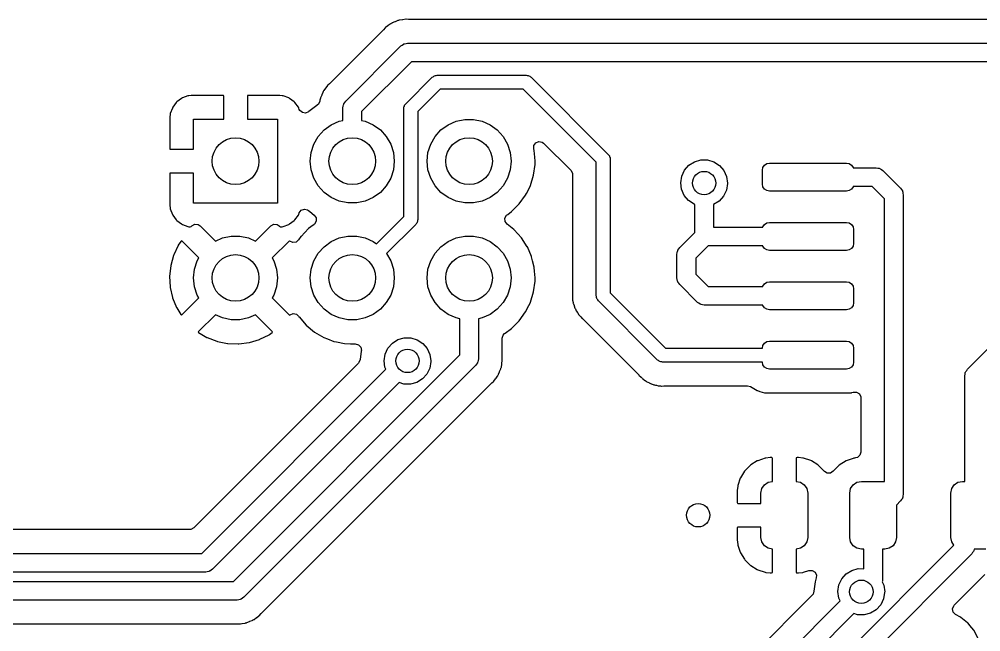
# Model space of a CAD drawing. Extents: x 83 to 135, y -230 to -45.
# Drawn here: x 102.05 to 122.64, y -68.53 to -55.42 of the extents above; entities that cross this region are included whole.
import ezdxf

# ---------------------------------------------------------------- set-up
doc = ezdxf.new("R2010")
doc.units = 0
doc.layers.add('BLACK', color=7, linetype='CONTINUOUS')

msp = doc.modelspace()

# ---------------------------------------------------------------- linework, layer by layer
at = {"layer": 'BLACK', "linetype": 'CONTINUOUS'}
for p, q in [((109.944, -55.5625), (109.891, -55.5986)), ((109.949, -55.5586), (109.944, -55.5625)), ((109.994, -55.5243), (109.949, -55.5586)), ((110, -55.5197), (109.994, -55.5243)), ((109.994, -55.5243), (109.994, -55.5243)), ((110.007, -55.5166), (110, -55.5197)), ((110.009, -55.5153), (110.007, -55.5166)), ((110.024, -55.5071), (110.009, -55.5153)), ((110.026, -55.5058), (110.024, -55.5071)), ((110.032, -55.5015), (110.026, -55.5058)), ((110.039, -55.4988), (110.032, -55.5015)), ((110.072, -55.4866), (110.039, -55.4988)), ((110.039, -55.4988), (110.039, -55.4988)), ((110.092, -55.4789), (110.072, -55.4866)), ((110.098, -55.4764), (110.092, -55.4789)), ((110.157, -55.4508), (110.098, -55.4764)), ((110.164, -55.4495), (110.157, -55.4508)), ((110.167, -55.4487), (110.164, -55.4495)), ((110.183, -55.4442), (110.167, -55.4487)), ((110.186, -55.4436), (110.183, -55.4442)), ((110.193, -55.4409), (110.186, -55.4436)), ((110.256, -55.4332), (110.193, -55.4409)), ((110.263, -55.4323), (110.256, -55.4332)), ((110.326, -55.4213), (110.263, -55.4323)), ((110.333, -55.4218), (110.326, -55.4213)), ((110.383, -55.4252), (110.333, -55.4218)), ((110.333, -55.4218), (110.333, -55.4218)), ((110.392, -55.4255), (110.383, -55.4252)), ((126.213, -55.4255), (110.392, -55.4255)), ((109.845, -55.6504), (108.699, -56.7956)), ((109.85, -55.6452), (109.845, -55.6504)), ((109.886, -55.6043), (109.85, -55.6452)), ((109.891, -55.5986), (109.886, -55.6043)), ((109.886, -55.6043), (109.886, -55.6043)), ((109.039, -57.1756), (110.222, -55.9923)), ((110.222, -55.9923), (110.25, -55.9746)), ((110.25, -55.9746), (110.276, -55.9538)), ((110.276, -55.9538), (110.287, -55.9512)), ((110.287, -55.9512), (110.297, -55.9451)), ((110.297, -55.9451), (110.33, -55.9414)), ((110.33, -55.9414), (110.363, -55.934)), ((110.363, -55.934), (126.238, -55.934)), ((110.446, -56.334), (109.38, -57.3998)), ((126.155, -56.334), (110.446, -56.334)), ((108.693, -56.8014), (108.655, -56.8344)), ((108.699, -56.7956), (108.693, -56.8014)), ((110.324, -57.2304), (110.892, -56.6629)), ((110.892, -56.6629), (110.909, -56.6531)), ((110.909, -56.6531), (110.923, -56.6391)), ((110.923, -56.6391), (110.942, -56.634)), ((110.942, -56.634), (110.959, -56.6241)), ((110.959, -56.6241), (110.979, -56.6241)), ((110.979, -56.6241), (110.998, -56.619)), ((110.998, -56.619), (112.903, -56.619)), ((112.903, -56.619), (112.922, -56.6241)), ((112.922, -56.6241), (112.942, -56.6241)), ((112.942, -56.6241), (112.959, -56.634)), ((112.959, -56.634), (112.978, -56.6391)), ((112.978, -56.6391), (112.992, -56.6531)), ((112.992, -56.6531), (113.009, -56.6629)), ((113.009, -56.6629), (114.66, -58.3139)), ((108.548, -56.9868), (108.528, -57.0393)), ((108.551, -56.9797), (108.548, -56.9868)), ((108.548, -56.9868), (108.548, -56.9868)), ((108.555, -56.9735), (108.551, -56.9797)), ((108.557, -56.9712), (108.555, -56.9735)), ((108.565, -56.9565), (108.557, -56.9712)), ((108.566, -56.9542), (108.565, -56.9565)), ((108.57, -56.9473), (108.566, -56.9542)), ((108.609, -56.897), (108.57, -56.9473)), ((108.613, -56.8917), (108.609, -56.897)), ((108.614, -56.8906), (108.613, -56.8917)), ((108.65, -56.8394), (108.614, -56.8906)), ((108.655, -56.8344), (108.65, -56.8394)), ((108.655, -56.8344), (108.655, -56.8344)), ((111.06, -56.919), (110.58, -57.3986)), ((112.841, -56.919), (111.06, -56.919)), ((114.404, -58.4821), (112.841, -56.919)), ((105.412, -57.2043), (105.335, -57.3064)), ((105.424, -57.1917), (105.412, -57.2043)), ((105.526, -57.1152), (105.424, -57.1917)), ((105.542, -57.1067), (105.526, -57.1152)), ((105.662, -57.0615), (105.542, -57.1067)), ((105.678, -57.0579), (105.662, -57.0615)), ((105.729, -57.0524), (105.678, -57.0579)), ((105.735, -57.052), (105.729, -57.0524)), ((106.412, -57.052), (105.735, -57.052)), ((106.42, -57.0537), (106.412, -57.052)), ((106.422, -57.0549), (106.42, -57.0537)), ((106.426, -57.0701), (106.422, -57.0549)), ((106.426, -57.56), (106.426, -57.0701)), ((106.936, -57.0579), (106.934, -57.0655)), ((106.934, -57.0655), (106.934, -57.56)), ((106.937, -57.0565), (106.936, -57.0579)), ((106.952, -57.052), (106.937, -57.0565)), ((107.625, -57.052), (106.952, -57.052)), ((107.631, -57.0524), (107.625, -57.052)), ((107.682, -57.0579), (107.631, -57.0524)), ((107.698, -57.0615), (107.682, -57.0579)), ((107.818, -57.1067), (107.698, -57.0615)), ((107.834, -57.1152), (107.818, -57.1067)), ((107.936, -57.1917), (107.834, -57.1152)), ((107.948, -57.2043), (107.936, -57.1917)), ((108.025, -57.3064), (107.948, -57.2043)), ((108.484, -57.1747), (108.455, -57.2397)), ((108.488, -57.147), (108.484, -57.1747)), ((108.489, -57.1395), (108.488, -57.147)), ((108.488, -57.147), (108.488, -57.147)), ((108.491, -57.1324), (108.489, -57.1395)), ((108.492, -57.1298), (108.491, -57.1324)), ((108.497, -57.1136), (108.492, -57.1298)), ((108.498, -57.111), (108.497, -57.1136)), ((108.499, -57.1036), (108.498, -57.111)), ((108.525, -57.0453), (108.499, -57.1036)), ((108.528, -57.0393), (108.525, -57.0453)), ((108.997, -57.2412), (109, -57.23)), ((109, -57.23), (109.021, -57.2039)), ((109.021, -57.2039), (109.039, -57.1756)), ((110.315, -57.2475), (110.324, -57.2304)), ((105.327, -57.3219), (105.282, -57.4424)), ((105.335, -57.3064), (105.327, -57.3219)), ((108.033, -57.3219), (108.025, -57.3064)), ((108.044, -57.3502), (108.033, -57.3219)), ((108.057, -57.3754), (108.044, -57.3502)), ((108.111, -57.4212), (108.057, -57.3754)), ((108.181, -57.4305), (108.111, -57.4212)), ((108.241, -57.4023), (108.181, -57.4305)), ((108.242, -57.4031), (108.241, -57.4023)), ((108.246, -57.4), (108.242, -57.4031)), ((108.423, -57.2672), (108.246, -57.4)), ((108.427, -57.2641), (108.423, -57.2672)), ((108.423, -57.2672), (108.423, -57.2672)), ((108.428, -57.2635), (108.427, -57.2641)), ((108.455, -57.2397), (108.428, -57.2635)), ((108.98, -57.3167), (108.987, -57.2841)), ((108.98, -57.5874), (108.98, -57.3167)), ((108.987, -57.2841), (108.991, -57.2509)), ((108.991, -57.2509), (108.997, -57.2412)), ((109.38, -57.3998), (109.38, -57.5874)), ((110.28, -57.3365), (110.286, -57.3174)), ((110.28, -59.6474), (110.28, -57.3365)), ((110.286, -57.2977), (110.295, -57.2806)), ((110.286, -57.3174), (110.286, -57.2977)), ((110.295, -57.2806), (110.301, -57.2615)), ((110.301, -57.2615), (110.315, -57.2475)), ((110.58, -57.3986), (110.58, -59.7095)), ((105.278, -57.4576), (105.272, -57.5085)), ((105.272, -57.5085), (105.272, -57.5153)), ((105.272, -57.5153), (105.272, -58.1879)), ((105.282, -57.4424), (105.278, -57.4576)), ((105.78, -58.206), (105.78, -57.56)), ((105.78, -57.56), (106.426, -57.56)), ((106.934, -57.56), (107.58, -57.56)), ((107.58, -57.56), (107.58, -59.36)), ((108.73, -57.6806), (108.902, -57.604)), ((108.902, -57.604), (108.98, -57.5874)), ((109.38, -57.5874), (109.458, -57.604)), ((109.458, -57.604), (109.63, -57.6806)), ((111.23, -57.6806), (111.402, -57.604)), ((111.402, -57.604), (111.586, -57.5649)), ((111.586, -57.5649), (111.774, -57.5649)), ((111.774, -57.5649), (111.958, -57.604)), ((111.958, -57.604), (112.13, -57.6806)), ((108.452, -57.931), (108.578, -57.7912)), ((108.578, -57.7912), (108.73, -57.6806)), ((109.63, -57.6806), (109.782, -57.7912)), ((109.782, -57.7912), (109.908, -57.931)), ((110.952, -57.931), (111.078, -57.7912)), ((111.078, -57.7912), (111.23, -57.6806)), ((112.13, -57.6806), (112.282, -57.7912)), ((112.282, -57.7912), (112.408, -57.931)), ((108.358, -58.0939), (108.452, -57.931)), ((109.908, -57.931), (110.002, -58.0939)), ((110.858, -58.0939), (110.952, -57.931)), ((112.408, -57.931), (112.502, -58.0939)), ((113.109, -58.0647), (113.175, -58.0378)), ((113.175, -58.0378), (113.245, -58.0507)), ((113.245, -58.0507), (113.277, -58.074)), ((105.272, -58.1879), (105.276, -58.2031)), ((105.276, -58.2031), (105.278, -58.2043)), ((105.278, -58.2043), (105.286, -58.206)), ((105.286, -58.206), (105.78, -58.206)), ((108.3, -58.2729), (108.358, -58.0939)), ((110.002, -58.0939), (110.06, -58.2729)), ((110.8, -58.2729), (110.858, -58.0939)), ((112.502, -58.0939), (112.56, -58.2729)), ((113.065, -58.1938), (113.068, -58.1229)), ((113.074, -58.2292), (113.065, -58.1938)), ((113.068, -58.1229), (113.109, -58.0647)), ((113.075, -58.2343), (113.074, -58.2292)), ((113.086, -58.3742), (113.075, -58.2343)), ((113.075, -58.2343), (113.075, -58.2343)), ((113.277, -58.074), (113.859, -58.6559)), ((108.28, -58.46), (108.3, -58.2729)), ((108.3, -58.6471), (108.28, -58.46)), ((110.06, -58.2729), (110.08, -58.46)), ((110.08, -58.46), (110.06, -58.6471)), ((110.78, -58.46), (110.8, -58.2729)), ((110.8, -58.6471), (110.78, -58.46)), ((112.56, -58.2729), (112.58, -58.46)), ((112.58, -58.46), (112.56, -58.6471)), ((113.093, -58.46), (113.086, -58.3742)), ((113.093, -58.4634), (113.093, -58.46)), ((113.093, -58.4902), (113.093, -58.4634)), ((113.093, -58.4634), (113.093, -58.4634)), ((114.66, -58.3139), (114.67, -58.331)), ((114.67, -58.331), (114.684, -58.345)), ((114.684, -58.345), (114.689, -58.3641)), ((114.689, -58.3641), (114.699, -58.3812)), ((114.699, -58.3812), (114.699, -58.4009)), ((114.699, -58.4009), (114.704, -58.42)), ((114.704, -58.42), (114.704, -61.2789)), ((116.509, -58.4716), (116.645, -58.4326)), ((116.645, -58.4326), (116.787, -58.4335)), ((116.787, -58.4335), (116.923, -58.4741)), ((108.358, -58.8261), (108.3, -58.6471)), ((110.06, -58.6471), (110.002, -58.8261)), ((110.858, -58.8261), (110.8, -58.6471)), ((112.56, -58.6471), (112.502, -58.8261)), ((113.061, -58.7587), (113.092, -58.529)), ((113.092, -58.529), (113.093, -58.4902)), ((113.859, -58.6559), (113.893, -58.7182)), ((114.404, -61.341), (114.404, -58.4821)), ((116.235, -58.7818), (116.295, -58.6535)), ((116.295, -58.6535), (116.389, -58.5472)), ((116.389, -58.5472), (116.509, -58.4716)), ((116.923, -58.4741), (117.042, -58.5512)), ((117.042, -58.5512), (117.134, -58.6586)), ((117.134, -58.6586), (117.193, -58.7877)), ((117.962, -58.651), (117.973, -58.5936)), ((117.962, -58.951), (117.962, -58.651)), ((117.973, -58.5936), (118.006, -58.5449)), ((118.006, -58.5449), (118.055, -58.5124)), ((118.055, -58.5124), (118.112, -58.501)), ((118.112, -58.501), (119.762, -58.501)), ((119.762, -58.501), (119.819, -58.5124)), ((119.819, -58.5124), (119.868, -58.5449)), ((119.868, -58.5449), (119.901, -58.5936)), ((119.901, -58.5936), (119.902, -58.601)), ((119.902, -58.601), (120.396, -58.601)), ((120.396, -58.601), (120.429, -58.6085)), ((120.429, -58.6085), (120.462, -58.6122)), ((120.462, -58.6122), (120.472, -58.6184)), ((120.472, -58.6184), (120.483, -58.6209)), ((120.483, -58.6209), (120.509, -58.6418)), ((120.509, -58.6418), (120.537, -58.6596)), ((120.537, -58.6596), (120.919, -59.0408)), ((105.274, -58.7199), (105.272, -58.7275)), ((105.272, -58.7275), (105.272, -59.4047)), ((105.275, -58.7185), (105.274, -58.7199)), ((105.29, -58.714), (105.275, -58.7185)), ((105.78, -58.714), (105.29, -58.714)), ((105.78, -59.36), (105.78, -58.714)), ((108.452, -58.989), (108.358, -58.8261)), ((110.002, -58.8261), (109.908, -58.989)), ((110.952, -58.989), (110.858, -58.8261)), ((112.502, -58.8261), (112.408, -58.989)), ((112.994, -58.9803), (113.061, -58.7587)), ((113.893, -58.7182), (113.895, -58.7449)), ((113.895, -58.7449), (113.895, -61.2589)), ((116.213, -58.9219), (116.235, -58.7818)), ((117.193, -58.7877), (117.213, -58.928)), ((108.578, -59.1288), (108.452, -58.989)), ((109.908, -58.989), (109.782, -59.1288)), ((111.078, -59.1288), (110.952, -58.989)), ((112.408, -58.989), (112.282, -59.1288)), ((112.909, -59.1522), (112.992, -58.9849)), ((112.992, -58.9849), (112.994, -58.9803)), ((112.992, -58.9849), (112.992, -58.9849)), ((116.231, -59.0625), (116.213, -58.9219)), ((116.289, -59.1922), (116.231, -59.0625)), ((117.189, -59.08), (117.128, -59.2076)), ((117.213, -58.9402), (117.189, -59.08)), ((117.213, -58.928), (117.213, -58.9402)), ((117.973, -59.0084), (117.962, -58.951)), ((118.006, -59.0571), (117.973, -59.0084)), ((118.055, -59.0896), (118.006, -59.0571)), ((119.868, -59.0571), (119.819, -59.0896)), ((119.901, -59.0084), (119.868, -59.0571)), ((119.902, -59.001), (119.901, -59.0084)), ((120.313, -59.001), (119.902, -59.001)), ((120.577, -59.2648), (120.313, -59.001)), ((120.919, -59.0408), (120.936, -59.0691)), ((120.936, -59.0691), (120.957, -59.0953)), ((108.73, -59.2394), (108.578, -59.1288)), ((108.902, -59.316), (108.73, -59.2394)), ((109.63, -59.2394), (109.458, -59.316)), ((109.782, -59.1288), (109.63, -59.2394)), ((111.23, -59.2394), (111.078, -59.1288)), ((111.402, -59.316), (111.23, -59.2394)), ((112.13, -59.2394), (111.958, -59.316)), ((112.282, -59.1288), (112.13, -59.2394)), ((112.756, -59.376), (112.891, -59.1879)), ((112.891, -59.1879), (112.909, -59.1522)), ((116.38, -59.3007), (116.289, -59.1922)), ((117.128, -59.2076), (117.032, -59.3127)), ((118.112, -59.101), (118.055, -59.0896)), ((119.762, -59.101), (118.112, -59.101)), ((119.819, -59.0896), (119.762, -59.101)), ((120.577, -65.315), (120.577, -59.2648)), ((120.957, -59.0953), (120.96, -59.1065)), ((120.96, -59.1065), (120.966, -59.1162)), ((120.966, -59.1162), (120.97, -59.1494)), ((120.97, -59.1494), (120.977, -59.182)), ((120.977, -59.182), (120.977, -65.5933)), ((105.272, -59.4047), (105.272, -59.4115)), ((105.272, -59.4115), (105.278, -59.4624)), ((105.278, -59.4624), (105.282, -59.4776)), ((105.282, -59.4776), (105.327, -59.5981)), ((107.58, -59.36), (105.78, -59.36)), ((108.088, -59.5094), (108.154, -59.4847)), ((108.154, -59.4847), (108.224, -59.4999)), ((109.086, -59.3551), (108.902, -59.316)), ((109.274, -59.3551), (109.086, -59.3551)), ((109.458, -59.316), (109.274, -59.3551)), ((111.586, -59.3551), (111.402, -59.316)), ((111.774, -59.3551), (111.586, -59.3551)), ((111.958, -59.316), (111.774, -59.3551)), ((112.592, -59.5395), (112.756, -59.376)), ((116.498, -59.3793), (116.38, -59.3007)), ((116.513, -59.3841), (116.498, -59.3793)), ((116.513, -59.9882), (116.513, -59.3841)), ((117.032, -59.3127), (116.913, -59.386)), ((116.913, -59.386), (116.913, -59.871)), ((105.327, -59.5981), (105.335, -59.6136)), ((105.335, -59.6136), (105.412, -59.7157)), ((107.948, -59.7157), (108.025, -59.6136)), ((108.025, -59.6136), (108.033, -59.5981)), ((108.033, -59.5981), (108.045, -59.5662)), ((108.045, -59.5662), (108.088, -59.5094)), ((108.224, -59.4999), (108.244, -59.5135)), ((108.244, -59.5135), (108.271, -59.5358)), ((108.271, -59.5358), (108.364, -59.6136)), ((108.364, -59.6136), (108.366, -59.6153)), ((108.366, -59.6153), (108.406, -59.6742)), ((108.406, -59.6742), (108.408, -59.7452)), ((109.698, -60.2299), (110.28, -59.6474)), ((112.449, -59.6789), (112.485, -59.6175)), ((112.453, -59.7498), (112.449, -59.6789)), ((112.485, -59.6175), (112.499, -59.6063)), ((112.499, -59.6063), (112.51, -59.5981)), ((112.51, -59.5981), (112.592, -59.5395)), ((105.412, -59.7157), (105.424, -59.7283)), ((105.424, -59.7283), (105.526, -59.8048)), ((105.526, -59.8048), (105.542, -59.8133)), ((105.542, -59.8133), (105.662, -59.8585)), ((105.662, -59.8585), (105.678, -59.8621)), ((105.678, -59.8621), (105.707, -59.8653)), ((105.707, -59.8653), (105.731, -59.861)), ((105.731, -59.861), (105.732, -59.86)), ((105.732, -59.86), (105.747, -59.8456)), ((105.747, -59.8456), (105.809, -59.8116)), ((105.809, -59.8116), (105.88, -59.8166)), ((105.88, -59.8166), (105.925, -59.8456)), ((105.925, -59.8456), (106.251, -60.1714)), ((107.109, -60.1714), (107.435, -59.8456)), ((107.435, -59.8456), (107.498, -59.8116)), ((107.498, -59.8116), (107.568, -59.8166)), ((107.568, -59.8166), (107.613, -59.8456)), ((107.613, -59.8456), (107.622, -59.8544)), ((107.622, -59.8544), (107.644, -59.8661)), ((107.644, -59.8661), (107.645, -59.8661)), ((107.645, -59.8661), (107.682, -59.8621)), ((107.682, -59.8621), (107.698, -59.8585)), ((107.698, -59.8585), (107.818, -59.8133)), ((107.818, -59.8133), (107.834, -59.8048)), ((107.834, -59.8048), (107.936, -59.7283)), ((107.936, -59.7283), (107.948, -59.7157)), ((108.242, -59.9031), (108.082, -60.0706)), ((108.291, -59.8661), (108.242, -59.9031)), ((108.362, -59.813), (108.291, -59.8661)), ((108.37, -59.8057), (108.362, -59.813)), ((108.408, -59.7452), (108.37, -59.8057)), ((110.537, -59.8156), (109.913, -60.4392)), ((110.546, -59.7985), (110.537, -59.8156)), ((110.56, -59.7845), (110.546, -59.7985)), ((110.566, -59.7654), (110.56, -59.7845)), ((110.575, -59.7483), (110.566, -59.7654)), ((110.58, -59.7095), (110.575, -59.7286)), ((110.575, -59.7286), (110.575, -59.7483)), ((112.494, -59.8077), (112.453, -59.7498)), ((112.64, -59.9232), (112.494, -59.8077)), ((116.913, -59.871), (117.972, -59.871)), ((117.972, -59.871), (117.973, -59.8636)), ((117.973, -59.8636), (118.006, -59.8149)), ((118.006, -59.8149), (118.055, -59.7824)), ((118.055, -59.7824), (118.112, -59.771)), ((118.112, -59.771), (119.762, -59.771)), ((119.762, -59.771), (119.819, -59.7824)), ((119.819, -59.7824), (119.868, -59.8149)), ((119.868, -59.8149), (119.901, -59.8636)), ((119.901, -59.8636), (119.912, -59.921)), ((106.251, -60.1714), (106.402, -60.104)), ((106.402, -60.104), (106.586, -60.0649)), ((106.586, -60.0649), (106.774, -60.0649)), ((106.774, -60.0649), (106.958, -60.104)), ((106.958, -60.104), (107.109, -60.1714)), ((108.079, -60.0748), (108.03, -60.146)), ((108.082, -60.0706), (108.079, -60.0748)), ((108.079, -60.0748), (108.079, -60.0748)), ((108.73, -60.1806), (108.902, -60.104)), ((108.902, -60.104), (109.086, -60.0649)), ((109.086, -60.0649), (109.274, -60.0649)), ((109.274, -60.0649), (109.458, -60.104)), ((109.458, -60.104), (109.63, -60.1806)), ((111.23, -60.1806), (111.402, -60.104)), ((111.402, -60.104), (111.586, -60.0649)), ((111.586, -60.0649), (111.774, -60.0649)), ((111.774, -60.0649), (111.958, -60.104)), ((111.958, -60.104), (112.13, -60.1806)), ((112.644, -59.9264), (112.64, -59.9232)), ((112.64, -59.9232), (112.64, -59.9232)), ((112.8, -60.0977), (112.644, -59.9264)), ((112.926, -60.2921), (112.8, -60.0977)), ((116.191, -60.3106), (116.513, -59.9882)), ((119.912, -59.921), (119.912, -60.221)), ((105.449, -60.2668), (105.356, -60.4675)), ((105.454, -60.2579), (105.449, -60.2668)), ((105.51, -60.1764), (105.454, -60.2579)), ((105.522, -60.1668), (105.51, -60.1764)), ((105.534, -60.1731), (105.522, -60.1668)), ((105.893, -60.5325), (105.534, -60.1731)), ((107.829, -60.1702), (107.467, -60.5325)), ((107.839, -60.1658), (107.829, -60.1702)), ((107.844, -60.1704), (107.839, -60.1658)), ((107.905, -60.1991), (107.844, -60.1704)), ((107.975, -60.191), (107.905, -60.1991)), ((108.03, -60.146), (107.975, -60.191)), ((108.452, -60.431), (108.578, -60.2912)), ((108.578, -60.2912), (108.73, -60.1806)), ((109.63, -60.1806), (109.698, -60.2299)), ((110.952, -60.431), (111.078, -60.2912)), ((111.078, -60.2912), (111.23, -60.1806)), ((112.13, -60.1806), (112.282, -60.2912)), ((112.282, -60.2912), (112.408, -60.431)), ((112.928, -60.2969), (112.926, -60.2921)), ((113.016, -60.4998), (112.928, -60.2969)), ((112.928, -60.2969), (112.928, -60.2969)), ((116.173, -60.3389), (116.191, -60.3106)), ((116.796, -60.271), (116.532, -60.5348)), ((117.972, -60.271), (116.796, -60.271)), ((117.973, -60.2784), (117.972, -60.271)), ((118.006, -60.3271), (117.973, -60.2784)), ((119.901, -60.2784), (119.868, -60.3271)), ((119.912, -60.221), (119.901, -60.2784)), ((105.353, -60.4771), (105.294, -60.6903)), ((105.356, -60.4675), (105.353, -60.4771)), ((108.358, -60.5939), (108.452, -60.431)), ((109.913, -60.4392), (110.002, -60.5939)), ((110.858, -60.5939), (110.952, -60.431)), ((112.408, -60.431), (112.502, -60.5939)), ((113.018, -60.5045), (113.016, -60.4998)), ((113.019, -60.5095), (113.018, -60.5045)), ((113.041, -60.5956), (113.019, -60.5095)), ((113.019, -60.5095), (113.019, -60.5095)), ((116.132, -60.4517), (116.139, -60.4191)), ((116.132, -60.96), (116.132, -60.4517)), ((116.139, -60.4191), (116.143, -60.3859)), ((116.143, -60.3859), (116.149, -60.3762)), ((116.149, -60.3762), (116.152, -60.365)), ((116.152, -60.365), (116.173, -60.3389)), ((118.055, -60.3596), (118.006, -60.3271)), ((118.112, -60.371), (118.055, -60.3596)), ((119.762, -60.371), (118.112, -60.371)), ((119.819, -60.3596), (119.762, -60.371)), ((119.868, -60.3271), (119.819, -60.3596)), ((105.292, -60.7004), (105.268, -60.9203)), ((105.294, -60.6903), (105.292, -60.7004)), ((105.8, -60.7729), (105.858, -60.5939)), ((105.858, -60.5939), (105.893, -60.5325)), ((107.467, -60.5325), (107.502, -60.5939)), ((107.502, -60.5939), (107.56, -60.7729)), ((108.3, -60.7729), (108.358, -60.5939)), ((110.002, -60.5939), (110.06, -60.7729)), ((110.8, -60.7729), (110.858, -60.5939)), ((112.502, -60.5939), (112.56, -60.7729)), ((113.074, -60.7292), (113.041, -60.5956)), ((113.075, -60.7343), (113.074, -60.7292)), ((116.532, -60.5348), (116.532, -60.8772)), ((105.268, -60.9203), (105.268, -60.9306)), ((105.268, -60.9306), (105.281, -61.1515)), ((105.78, -60.96), (105.8, -60.7729)), ((107.56, -60.7729), (107.58, -60.96)), ((108.28, -60.96), (108.3, -60.7729)), ((110.06, -60.7729), (110.08, -60.96)), ((110.78, -60.96), (110.8, -60.7729)), ((112.56, -60.7729), (112.58, -60.96)), ((113.082, -60.8169), (113.075, -60.7343)), ((113.075, -60.7343), (113.075, -60.7343)), ((113.093, -60.96), (113.082, -60.8169)), ((116.532, -60.8772), (116.796, -61.141)), ((105.8, -61.1471), (105.78, -60.96)), ((107.58, -60.96), (107.56, -61.1471)), ((108.3, -61.1471), (108.28, -60.96)), ((110.08, -60.96), (110.06, -61.1471)), ((110.8, -61.1471), (110.78, -60.96)), ((112.58, -60.96), (112.56, -61.1471)), ((113.061, -61.2587), (113.092, -61.029)), ((113.092, -61.0257), (113.093, -60.9634)), ((113.092, -61.029), (113.092, -61.0257)), ((113.093, -60.9634), (113.093, -60.96)), ((113.093, -60.9634), (113.093, -60.9634)), ((116.139, -60.9926), (116.132, -60.96)), ((116.143, -61.0258), (116.139, -60.9926)), ((116.149, -61.0355), (116.143, -61.0258)), ((116.152, -61.0467), (116.149, -61.0355)), ((116.173, -61.0729), (116.152, -61.0467)), ((116.19, -61.1012), (116.173, -61.0729)), ((116.572, -61.4824), (116.19, -61.1012)), ((116.796, -61.141), (117.972, -61.141)), ((117.972, -61.141), (117.973, -61.1336)), ((117.973, -61.1336), (118.006, -61.0849)), ((118.006, -61.0849), (118.055, -61.0524)), ((118.055, -61.0524), (118.112, -61.041)), ((118.112, -61.041), (119.762, -61.041)), ((119.762, -61.041), (119.819, -61.0524)), ((119.819, -61.0524), (119.868, -61.0849)), ((119.868, -61.0849), (119.901, -61.1336)), ((119.901, -61.1336), (119.912, -61.191)), ((105.281, -61.1515), (105.282, -61.1617)), ((105.282, -61.1617), (105.331, -61.3774)), ((105.858, -61.3261), (105.8, -61.1471)), ((105.893, -61.3875), (105.858, -61.3261)), ((107.502, -61.3261), (107.467, -61.3875)), ((107.56, -61.1471), (107.502, -61.3261)), ((108.358, -61.3261), (108.3, -61.1471)), ((108.452, -61.489), (108.358, -61.3261)), ((110.002, -61.3261), (109.908, -61.489)), ((110.06, -61.1471), (110.002, -61.3261)), ((110.858, -61.3261), (110.8, -61.1471)), ((110.952, -61.489), (110.858, -61.3261)), ((112.502, -61.3261), (112.408, -61.489)), ((112.56, -61.1471), (112.502, -61.3261)), ((112.994, -61.4803), (113.061, -61.2587)), ((113.895, -61.2708), (113.893, -61.2785)), ((113.893, -61.2785), (113.893, -61.2865)), ((113.893, -61.2865), (113.895, -61.3494)), ((113.895, -61.2589), (113.895, -61.2708)), ((113.895, -61.3494), (113.895, -61.3533)), ((114.409, -61.3601), (114.404, -61.341)), ((114.704, -61.2789), (115.886, -62.461)), ((119.912, -61.191), (119.912, -61.491)), ((105.331, -61.3774), (105.334, -61.3873)), ((105.334, -61.3873), (105.417, -61.5922)), ((105.529, -61.7515), (105.893, -61.3875)), ((107.467, -61.3875), (107.826, -61.7471)), ((108.578, -61.6288), (108.452, -61.489)), ((109.908, -61.489), (109.782, -61.6288)), ((111.078, -61.6288), (110.952, -61.489)), ((112.408, -61.489), (112.282, -61.6288)), ((112.891, -61.6879), (112.96, -61.549)), ((112.96, -61.549), (112.992, -61.4849)), ((112.992, -61.4849), (112.994, -61.4803)), ((112.992, -61.4849), (112.992, -61.4849)), ((113.895, -61.3533), (113.895, -61.3824)), ((113.895, -61.3824), (113.896, -61.3868)), ((113.896, -61.3868), (113.897, -61.3987)), ((113.897, -61.3987), (113.898, -61.4448)), ((113.898, -61.4448), (113.901, -61.4524)), ((113.901, -61.4524), (113.901, -61.4524)), ((113.901, -61.4524), (113.904, -61.4654)), ((113.904, -61.4654), (113.908, -61.4848)), ((113.908, -61.4848), (113.911, -61.5061)), ((113.911, -61.5061), (113.914, -61.5134)), ((113.914, -61.5134), (113.914, -61.5134)), ((113.914, -61.5134), (113.928, -61.549)), ((113.928, -61.549), (113.932, -61.5602)), ((114.409, -61.3798), (114.409, -61.3601)), ((114.419, -61.3969), (114.409, -61.3798)), ((114.424, -61.416), (114.419, -61.3969)), ((114.438, -61.43), (114.424, -61.416)), ((114.448, -61.4471), (114.438, -61.43)), ((115.718, -62.7171), (114.448, -61.4471)), ((116.6, -61.5002), (116.572, -61.4824)), ((116.626, -61.5211), (116.6, -61.5002)), ((116.637, -61.5236), (116.626, -61.5211)), ((116.647, -61.5298), (116.637, -61.5236)), ((116.68, -61.5335), (116.647, -61.5298)), ((116.713, -61.541), (116.68, -61.5335)), ((117.972, -61.541), (116.713, -61.541)), ((117.973, -61.5484), (117.972, -61.541)), ((118.006, -61.5971), (117.973, -61.5484)), ((119.901, -61.5484), (119.868, -61.5971)), ((119.912, -61.491), (119.901, -61.5484)), ((105.417, -61.5922), (105.422, -61.6014)), ((105.422, -61.6014), (105.51, -61.7458)), ((105.51, -61.7458), (105.521, -61.7552)), ((105.521, -61.7552), (105.529, -61.7515)), ((106.251, -61.7486), (105.89, -62.109)), ((106.402, -61.816), (106.251, -61.7486)), ((107.109, -61.7486), (106.958, -61.816)), ((107.467, -62.1057), (107.109, -61.7486)), ((107.826, -61.7471), (107.838, -61.7537)), ((107.838, -61.7537), (107.847, -61.7468)), ((107.847, -61.7468), (107.914, -61.7214)), ((107.914, -61.7214), (107.983, -61.7358)), ((107.983, -61.7358), (108.031, -61.7811)), ((108.73, -61.7394), (108.578, -61.6288)), ((108.902, -61.816), (108.73, -61.7394)), ((109.63, -61.7394), (109.458, -61.816)), ((109.782, -61.6288), (109.63, -61.7394)), ((111.23, -61.7394), (111.078, -61.6288)), ((111.402, -61.816), (111.23, -61.7394)), ((112.13, -61.7394), (111.958, -61.816)), ((112.282, -61.6288), (112.13, -61.7394)), ((112.756, -61.876), (112.891, -61.6879)), ((113.932, -61.5602), (113.945, -61.6046)), ((113.945, -61.6046), (113.956, -61.6231)), ((113.956, -61.6231), (113.964, -61.6408)), ((113.964, -61.6408), (113.972, -61.6608)), ((113.972, -61.6608), (114, -61.6981)), ((114, -61.6981), (114.006, -61.708)), ((114.006, -61.708), (114.026, -61.741)), ((114.026, -61.741), (114.026, -61.741)), ((114.026, -61.741), (114.03, -61.7478)), ((114.03, -61.7478), (114.045, -61.763)), ((118.055, -61.6296), (118.006, -61.5971)), ((118.112, -61.641), (118.055, -61.6296)), ((119.762, -61.641), (118.112, -61.641)), ((119.819, -61.6296), (119.762, -61.641)), ((119.868, -61.5971), (119.819, -61.6296)), ((106.586, -61.8551), (106.402, -61.816)), ((106.774, -61.8551), (106.586, -61.8551)), ((106.958, -61.816), (106.774, -61.8551)), ((108.031, -61.7811), (108.036, -61.7889)), ((108.036, -61.7889), (108.04, -61.7947)), ((108.04, -61.7947), (108.191, -61.9698)), ((109.086, -61.8551), (108.902, -61.816)), ((109.274, -61.8551), (109.086, -61.8551)), ((109.458, -61.816), (109.274, -61.8551)), ((111.48, -61.8326), (111.402, -61.816)), ((111.48, -62.6082), (111.48, -61.8326)), ((111.958, -61.816), (111.88, -61.8326)), ((111.88, -61.8326), (111.88, -62.6913)), ((112.592, -62.0395), (112.756, -61.876)), ((114.045, -61.763), (114.058, -61.778)), ((114.058, -61.778), (114.07, -61.7954)), ((114.07, -61.7954), (114.105, -61.8246)), ((114.105, -61.8246), (114.106, -61.8248)), ((114.106, -61.8248), (114.115, -61.8328)), ((114.115, -61.8328), (115.3, -63.0186)), ((105.89, -62.109), (105.883, -62.1214)), ((105.883, -62.1214), (105.889, -62.1285)), ((105.889, -62.1285), (106.065, -62.2315)), ((107.399, -62.1758), (107.408, -62.1706)), ((107.408, -62.1706), (107.465, -62.1296)), ((107.465, -62.1296), (107.473, -62.1189)), ((107.473, -62.1189), (107.467, -62.1057)), ((108.191, -61.9698), (108.369, -62.1177)), ((108.369, -62.1177), (108.569, -62.2346)), ((112.409, -62.1816), (112.441, -62.1471)), ((112.441, -62.1471), (112.452, -62.1397)), ((112.452, -62.1397), (112.592, -62.0395)), ((106.065, -62.2315), (106.074, -62.236)), ((106.074, -62.236), (106.281, -62.3149)), ((106.281, -62.3149), (106.291, -62.3178)), ((106.291, -62.3178), (106.508, -62.3619)), ((106.508, -62.3619), (106.518, -62.3631)), ((106.518, -62.3631), (106.739, -62.3712)), ((106.739, -62.3712), (106.749, -62.3707)), ((106.749, -62.3707), (106.969, -62.3426)), ((106.969, -62.3426), (106.979, -62.3405)), ((106.979, -62.3405), (107.191, -62.2769)), ((107.191, -62.2769), (107.2, -62.2731)), ((107.2, -62.2731), (107.399, -62.1758)), ((108.569, -62.2346), (108.574, -62.2364)), ((108.574, -62.2364), (108.574, -62.2364)), ((108.574, -62.2364), (108.649, -62.2649)), ((108.649, -62.2649), (108.786, -62.3172)), ((108.786, -62.3172), (108.791, -62.3182)), ((108.791, -62.3182), (108.791, -62.3182)), ((108.791, -62.3182), (108.844, -62.329)), ((108.844, -62.329), (109.013, -62.3634)), ((109.013, -62.3634), (109.143, -62.3682)), ((109.143, -62.3682), (109.239, -62.3717)), ((109.239, -62.3717), (109.239, -62.3717)), ((109.239, -62.3717), (109.244, -62.3719)), ((109.244, -62.3719), (109.244, -62.3718)), ((109.244, -62.3718), (109.312, -62.3884)), ((109.944, -62.4624), (110.038, -62.3562)), ((110.038, -62.3562), (110.158, -62.2805)), ((110.158, -62.2805), (110.294, -62.2416)), ((110.294, -62.2416), (110.436, -62.2424)), ((110.436, -62.2424), (110.572, -62.2831)), ((110.572, -62.2831), (110.691, -62.3602)), ((110.691, -62.3602), (110.783, -62.4676)), ((112.388, -62.2497), (112.409, -62.1816)), ((112.388, -62.6664), (112.388, -62.2497)), ((117.973, -62.4036), (118.006, -62.3549)), ((118.006, -62.3549), (118.055, -62.3224)), ((118.055, -62.3224), (118.112, -62.311)), ((118.112, -62.311), (119.762, -62.311)), ((119.762, -62.311), (119.819, -62.3224)), ((119.819, -62.3224), (119.868, -62.3549)), ((119.868, -62.3549), (119.901, -62.4036)), ((109.312, -62.3884), (109.361, -62.4399)), ((109.371, -62.5263), (109.35, -62.7072)), ((109.361, -62.4399), (109.374, -62.5096)), ((109.372, -62.5215), (109.371, -62.5263)), ((109.374, -62.5096), (109.372, -62.5215)), ((109.884, -62.5908), (109.944, -62.4624)), ((110.783, -62.4676), (110.842, -62.5966)), ((115.886, -62.461), (117.962, -62.461)), ((117.962, -62.461), (117.973, -62.4036)), ((119.901, -62.4036), (119.912, -62.461)), ((119.912, -62.461), (119.912, -62.761)), ((122.353, -62.9116), (122.795, -62.4693)), ((109.314, -62.7827), (105.786, -66.3106)), ((106.633, -67.4555), (111.48, -62.6082)), ((109.323, -62.7731), (109.314, -62.7827)), ((109.35, -62.7076), (109.323, -62.7731)), ((109.35, -62.7072), (109.35, -62.7076)), ((109.862, -62.7308), (109.884, -62.5908)), ((109.88, -62.8714), (109.862, -62.7308)), ((110.862, -62.7492), (110.838, -62.889)), ((110.842, -62.5966), (110.862, -62.737)), ((110.862, -62.737), (110.862, -62.7492)), ((111.86, -62.778), (111.839, -62.8041)), ((111.863, -62.7668), (111.86, -62.778)), ((111.869, -62.7571), (111.863, -62.7668)), ((111.873, -62.7239), (111.869, -62.7571)), ((111.88, -62.6913), (111.873, -62.7239)), ((112.381, -62.7986), (112.384, -62.7827)), ((112.384, -62.7827), (112.392, -62.7358)), ((112.389, -62.6736), (112.388, -62.6664)), ((112.391, -62.7157), (112.389, -62.6736)), ((112.392, -62.7358), (112.391, -62.7157)), ((115.735, -62.7269), (115.718, -62.7171)), ((115.749, -62.7409), (115.735, -62.7269)), ((115.768, -62.746), (115.749, -62.7409)), ((115.785, -62.7559), (115.768, -62.746)), ((115.805, -62.7559), (115.785, -62.7559)), ((115.824, -62.761), (115.805, -62.7559)), ((117.962, -62.761), (115.824, -62.761)), ((117.973, -62.8184), (117.962, -62.761)), ((119.912, -62.761), (119.901, -62.8184)), ((105.96, -66.856), (109.9, -62.9161)), ((111.821, -62.8324), (106.857, -67.7972)), ((109.9, -62.9161), (109.88, -62.8714)), ((110.838, -62.889), (110.776, -63.0166)), ((111.839, -62.8041), (111.821, -62.8324)), ((112.312, -63.0212), (112.332, -62.9687)), ((112.332, -62.9687), (112.335, -62.9627)), ((112.335, -62.9627), (112.361, -62.9044)), ((112.361, -62.9044), (112.362, -62.897)), ((112.362, -62.897), (112.363, -62.8944)), ((112.363, -62.8944), (112.368, -62.8782)), ((112.368, -62.8782), (112.369, -62.8756)), ((112.369, -62.8756), (112.371, -62.8685)), ((112.371, -62.8685), (112.38, -62.8051)), ((112.38, -62.8051), (112.381, -62.7986)), ((118.006, -62.8671), (117.973, -62.8184)), ((118.055, -62.8996), (118.006, -62.8671)), ((118.112, -62.911), (118.055, -62.8996)), ((119.762, -62.911), (118.112, -62.911)), ((119.819, -62.8996), (119.762, -62.911)), ((119.868, -62.8671), (119.819, -62.8996)), ((119.901, -62.8184), (119.868, -62.8671)), ((122.301, -63.0201), (122.305, -62.9869)), ((122.305, -62.9869), (122.311, -62.9772)), ((122.311, -62.9772), (122.314, -62.966)), ((122.314, -62.966), (122.335, -62.9399)), ((122.335, -62.9399), (122.353, -62.9116)), ((110.182, -63.1994), (106.184, -67.1977)), ((110.282, -63.2305), (110.182, -63.1994)), ((110.561, -63.1958), (110.424, -63.2331)), ((110.681, -63.1217), (110.561, -63.1958)), ((110.776, -63.0166), (110.681, -63.1217)), ((112.167, -63.2066), (112.205, -63.1736)), ((112.205, -63.1736), (112.21, -63.1686)), ((112.21, -63.1686), (112.247, -63.1163)), ((112.247, -63.1163), (112.251, -63.111)), ((112.251, -63.111), (112.257, -63.1031)), ((112.257, -63.1031), (112.29, -63.0607)), ((112.29, -63.0607), (112.294, -63.0538)), ((112.294, -63.0538), (112.295, -63.0515)), ((112.295, -63.0515), (112.303, -63.0368)), ((112.303, -63.0368), (112.305, -63.0345)), ((112.305, -63.0345), (112.309, -63.0283)), ((112.309, -63.0283), (112.312, -63.0212)), ((112.312, -63.0212), (112.312, -63.0212)), ((115.3, -63.0186), (115.308, -63.0274)), ((115.308, -63.0274), (115.313, -63.0341)), ((115.313, -63.0341), (115.318, -63.0395)), ((115.318, -63.0395), (115.318, -63.0395)), ((115.318, -63.0395), (115.364, -63.0826)), ((115.364, -63.0826), (115.367, -63.0854)), ((115.367, -63.0854), (115.388, -63.1059)), ((115.388, -63.1059), (115.391, -63.1086)), ((115.391, -63.1086), (115.4, -63.1164)), ((115.4, -63.1164), (115.434, -63.148)), ((115.434, -63.148), (115.441, -63.1518)), ((115.441, -63.1518), (115.441, -63.1518)), ((115.441, -63.1518), (115.453, -63.1583)), ((115.453, -63.1583), (115.469, -63.1692)), ((115.469, -63.1692), (115.486, -63.1823)), ((115.486, -63.1823), (115.529, -63.2007)), ((115.529, -63.2007), (115.539, -63.2059)), ((122.294, -63.0527), (122.301, -63.0201)), ((122.294, -65.315), (122.294, -63.0527)), ((107.234, -68.1391), (112.161, -63.2124)), ((110.424, -63.2331), (110.282, -63.2305)), ((112.161, -63.2124), (112.167, -63.2066)), ((115.539, -63.2059), (115.58, -63.2281)), ((115.58, -63.2281), (115.587, -63.2301)), ((115.587, -63.2301), (115.587, -63.2301)), ((115.587, -63.2301), (115.6, -63.2335)), ((115.6, -63.2335), (115.619, -63.2399)), ((115.619, -63.2399), (115.639, -63.2484)), ((115.639, -63.2484), (115.647, -63.2496)), ((115.647, -63.2496), (115.647, -63.2496)), ((115.647, -63.2496), (115.671, -63.2535)), ((115.671, -63.2535), (115.684, -63.2556)), ((115.684, -63.2556), (115.696, -63.258)), ((115.696, -63.258), (115.727, -63.266)), ((115.727, -63.266), (115.733, -63.2675)), ((115.733, -63.2675), (115.733, -63.2675)), ((115.733, -63.2675), (115.741, -63.2695)), ((115.741, -63.2695), (115.762, -63.2695)), ((115.762, -63.2695), (115.782, -63.2711)), ((115.782, -63.2711), (115.795, -63.2732)), ((115.795, -63.2732), (115.795, -63.2732)), ((115.795, -63.2732), (115.803, -63.2744)), ((115.803, -63.2744), (115.849, -63.2701)), ((115.849, -63.2701), (115.861, -63.2695)), ((115.861, -63.2695), (117.644, -63.2695)), ((117.644, -63.2695), (117.708, -63.287)), ((117.708, -63.287), (117.848, -63.3701)), ((117.848, -63.3701), (117.856, -63.3724)), ((117.856, -63.3724), (117.856, -63.3724)), ((117.856, -63.3724), (117.908, -63.3875)), ((117.908, -63.3875), (118.008, -63.4166)), ((119.872, -63.4148), (119.907, -63.4045)), ((119.907, -63.4045), (119.978, -63.4047)), ((119.978, -63.4047), (120.038, -63.4433)), ((118.008, -63.4166), (118.015, -63.4171)), ((118.015, -63.4171), (118.015, -63.4171)), ((118.015, -63.4171), (118.043, -63.4193)), ((118.043, -63.4193), (118.043, -63.4193)), ((118.043, -63.4193), (118.045, -63.4195)), ((118.045, -63.4195), (119.829, -63.4195)), ((119.829, -63.4195), (119.831, -63.4193)), ((119.831, -63.4193), (119.859, -63.4171)), ((119.831, -63.4193), (119.831, -63.4193)), ((119.859, -63.4171), (119.866, -63.4166)), ((119.859, -63.4171), (119.859, -63.4171)), ((119.866, -63.4166), (119.872, -63.4148)), ((119.872, -63.4148), (119.872, -63.4148)), ((120.038, -63.4433), (120.067, -63.5079)), ((120.067, -63.5079), (120.069, -63.5255)), ((120.069, -63.5255), (120.069, -64.6889)), ((118.017, -64.8201), (117.863, -64.8716)), ((118.031, -64.8173), (118.017, -64.8201)), ((118.126, -64.8073), (118.031, -64.8173)), ((118.133, -64.807), (118.126, -64.8073)), ((118.162, -64.807), (118.133, -64.807)), ((118.17, -64.8087), (118.162, -64.807)), ((118.172, -64.8099), (118.17, -64.8087)), ((118.176, -64.8251), (118.172, -64.8099)), ((118.176, -65.3158), (118.176, -64.8251)), ((118.686, -64.8129), (118.684, -64.8205)), ((118.684, -64.8205), (118.684, -65.3158)), ((118.687, -64.8115), (118.686, -64.8129)), ((118.702, -64.807), (118.687, -64.8115)), ((118.727, -64.807), (118.702, -64.807)), ((118.734, -64.8073), (118.727, -64.807)), ((118.828, -64.817), (118.734, -64.8073)), ((118.841, -64.8199), (118.828, -64.817)), ((118.996, -64.871), (118.841, -64.8199)), ((119.901, -64.8251), (119.756, -64.8734)), ((119.917, -64.8197), (119.901, -64.8251)), ((119.924, -64.8175), (119.917, -64.8197)), ((119.917, -64.8197), (119.917, -64.8197)), ((119.931, -64.8168), (119.924, -64.8175)), ((119.956, -64.8142), (119.931, -64.8168)), ((119.931, -64.8168), (119.931, -64.8168)), ((119.995, -64.8035), (119.956, -64.8142)), ((120.048, -64.757), (119.995, -64.8035)), ((120.069, -64.6889), (120.048, -64.757)), ((117.701, -64.9721), (117.586, -65.0868)), ((117.712, -64.9631), (117.701, -64.9721)), ((117.85, -64.8778), (117.712, -64.9631)), ((117.863, -64.8716), (117.85, -64.8778)), ((119.009, -64.8772), (118.996, -64.871)), ((119.147, -64.9622), (119.009, -64.8772)), ((119.158, -64.9713), (119.147, -64.9622)), ((119.273, -65.0858), (119.158, -64.9713)), ((119.606, -64.9665), (119.481, -65.0917)), ((119.756, -64.8734), (119.606, -64.9665)), ((117.486, -65.2494), (117.435, -65.4037)), ((117.492, -65.2362), (117.486, -65.2494)), ((117.577, -65.0982), (117.492, -65.2362)), ((117.586, -65.0868), (117.577, -65.0982)), ((119.281, -65.0959), (119.273, -65.0858)), ((119.288, -65.1044), (119.281, -65.0959)), ((119.35, -65.1401), (119.288, -65.1044)), ((119.421, -65.1368), (119.35, -65.1401)), ((119.478, -65.0962), (119.421, -65.1368)), ((119.481, -65.0917), (119.478, -65.0962)), ((117.432, -65.4171), (117.422, -65.5114)), ((117.435, -65.4037), (117.432, -65.4171)), ((117.949, -65.4693), (118.003, -65.3882)), ((118.003, -65.3882), (118.084, -65.334)), ((118.084, -65.334), (118.176, -65.3158)), ((118.684, -65.3158), (118.776, -65.334)), ((118.776, -65.334), (118.857, -65.3882)), ((118.857, -65.3882), (118.911, -65.4693)), ((119.849, -65.4693), (119.903, -65.3882)), ((119.903, -65.3882), (119.984, -65.334)), ((119.984, -65.334), (120.08, -65.315)), ((120.08, -65.315), (120.577, -65.315)), ((122.013, -65.4693), (122.067, -65.3882)), ((122.067, -65.3882), (122.148, -65.334)), ((122.148, -65.334), (122.244, -65.315)), ((122.244, -65.315), (122.294, -65.315)), ((117.422, -65.5114), (117.422, -65.5179)), ((117.422, -65.5179), (117.422, -65.7679)), ((117.93, -65.565), (117.949, -65.4693)), ((117.93, -65.786), (117.93, -65.565)), ((118.911, -65.4693), (118.93, -65.565)), ((118.93, -65.565), (118.93, -66.515)), ((119.83, -65.565), (119.849, -65.4693)), ((119.83, -66.515), (119.83, -65.565)), ((120.96, -65.6688), (120.957, -65.68)), ((120.966, -65.6591), (120.96, -65.6688)), ((120.97, -65.6259), (120.966, -65.6591)), ((120.977, -65.5933), (120.97, -65.6259)), ((121.994, -65.565), (122.013, -65.4693)), ((121.994, -66.515), (121.994, -65.565)), ((117.422, -65.7679), (117.426, -65.7831)), ((117.426, -65.7831), (117.428, -65.7843)), ((117.428, -65.7843), (117.436, -65.786)), ((117.436, -65.786), (117.93, -65.786)), ((120.918, -65.7344), (120.83, -65.8228)), ((120.83, -65.8228), (120.83, -66.515)), ((120.936, -65.7061), (120.918, -65.7344)), ((120.957, -65.68), (120.936, -65.7061)), ((105.697, -66.3475), (96.5489, -66.3475)), ((105.724, -66.3446), (105.697, -66.3475)), ((105.786, -66.3106), (105.724, -66.3446)), ((117.424, -66.2999), (117.422, -66.3075)), ((117.422, -66.3075), (117.422, -66.5621)), ((117.425, -66.2985), (117.424, -66.2999)), ((117.44, -66.294), (117.425, -66.2985)), ((117.93, -66.294), (117.44, -66.294)), ((117.93, -66.515), (117.93, -66.294)), ((116.962, -71.7836), (122.062, -66.684)), ((117.422, -66.5621), (117.422, -66.5686)), ((117.422, -66.5686), (117.432, -66.6642)), ((117.432, -66.6642), (117.435, -66.6776)), ((117.435, -66.6776), (117.487, -66.8318)), ((117.949, -66.6107), (117.93, -66.515)), ((118.003, -66.6918), (117.949, -66.6107)), ((118.084, -66.746), (118.003, -66.6918)), ((118.857, -66.6918), (118.776, -66.746)), ((118.911, -66.6107), (118.857, -66.6918)), ((118.93, -66.515), (118.911, -66.6107)), ((119.849, -66.6107), (119.83, -66.515)), ((119.903, -66.6918), (119.849, -66.6107)), ((119.984, -66.746), (119.903, -66.6918)), ((120.757, -66.6918), (120.676, -66.746)), ((120.811, -66.6107), (120.757, -66.6918)), ((120.83, -66.515), (120.811, -66.6107)), ((122.013, -66.6107), (121.994, -66.515)), ((122.062, -66.684), (122.013, -66.6107)), ((96.52, -66.856), (105.96, -66.856)), ((122.442, -66.8693), (117.186, -72.1253)), ((117.487, -66.8318), (117.493, -66.845)), ((117.493, -66.845), (117.578, -66.9828)), ((118.176, -66.7642), (118.084, -66.746)), ((118.176, -67.2595), (118.176, -66.7642)), ((118.776, -66.746), (118.684, -66.7642)), ((118.684, -66.7642), (118.684, -67.2549)), ((120.08, -66.765), (119.984, -66.746)), ((120.13, -66.765), (120.08, -66.765)), ((120.13, -67.1837), (120.13, -66.765)), ((120.58, -66.765), (120.53, -66.765)), ((120.53, -66.765), (120.53, -67.4525)), ((120.676, -66.746), (120.58, -66.765)), ((122.46, -66.841), (122.442, -66.8693)), ((122.481, -66.8149), (122.46, -66.841)), ((122.484, -66.8037), (122.481, -66.8149)), ((122.49, -66.794), (122.484, -66.8037)), ((122.493, -66.765), (122.49, -66.794)), ((122.744, -66.765), (122.493, -66.765)), ((117.578, -66.9828), (117.587, -66.9942)), ((117.587, -66.9942), (117.702, -67.1087)), ((117.702, -67.1087), (117.713, -67.1178)), ((106.043, -67.256), (96.6028, -67.256)), ((106.075, -67.2486), (106.043, -67.256)), ((106.109, -67.2449), (106.075, -67.2486)), ((106.118, -67.2388), (106.109, -67.2449)), ((106.13, -67.2362), (106.118, -67.2388)), ((106.156, -67.2154), (106.13, -67.2362)), ((106.184, -67.1977), (106.156, -67.2154)), ((117.713, -67.1178), (117.851, -67.2028)), ((117.851, -67.2028), (117.864, -67.209)), ((117.864, -67.209), (118.019, -67.2601)), ((118.019, -67.2601), (118.032, -67.263)), ((118.032, -67.263), (118.126, -67.2727)), ((118.126, -67.2727), (118.133, -67.273)), ((118.133, -67.273), (118.158, -67.273)), ((118.158, -67.273), (118.173, -67.2685)), ((118.173, -67.2685), (118.174, -67.2671)), ((118.174, -67.2671), (118.176, -67.2595)), ((118.684, -67.2549), (118.688, -67.2701)), ((118.688, -67.2701), (118.69, -67.2713)), ((118.69, -67.2713), (118.698, -67.273)), ((118.698, -67.273), (118.727, -67.273)), ((118.727, -67.273), (118.734, -67.2727)), ((118.734, -67.2727), (118.829, -67.2627)), ((118.829, -67.2627), (118.843, -67.2599)), ((118.843, -67.2599), (118.955, -67.2223)), ((118.955, -67.2223), (119.026, -67.2197)), ((119.026, -67.2197), (119.087, -67.2559)), ((119.087, -67.2559), (119.119, -67.3194)), ((119.119, -67.3194), (119.115, -67.3799)), ((119.661, -67.4038), (119.754, -67.2975)), ((119.754, -67.2975), (119.874, -67.2219)), ((119.874, -67.2219), (120.011, -67.1829)), ((120.011, -67.1829), (120.13, -67.1837)), ((122.068, -67.963), (122.721, -67.3094)), ((96.7683, -67.4555), (106.633, -67.4555)), ((119.087, -67.4676), (119.065, -67.6642)), ((119.115, -67.3799), (119.087, -67.4676)), ((119.6, -67.5321), (119.661, -67.4038)), ((120.53, -67.4525), (120.526, -67.4678)), ((120.526, -67.4678), (120.558, -67.538)), ((119.065, -67.6655), (119.045, -67.7318)), ((119.065, -67.6642), (119.065, -67.6655)), ((119.579, -67.6722), (119.6, -67.5321)), ((119.597, -67.8128), (119.579, -67.6722)), ((120.578, -67.6905), (120.555, -67.8303)), ((120.558, -67.538), (120.579, -67.6783)), ((120.579, -67.6783), (120.578, -67.6905)), ((106.715, -67.8555), (96.8512, -67.8555)), ((106.748, -67.8481), (106.715, -67.8555)), ((106.781, -67.8444), (106.748, -67.8481)), ((106.791, -67.8383), (106.781, -67.8444)), ((106.802, -67.8357), (106.791, -67.8383)), ((106.828, -67.8149), (106.802, -67.8357)), ((106.857, -67.7972), (106.828, -67.8149)), ((119.029, -67.7513), (116.177, -70.6032)), ((116.351, -71.1486), (119.624, -67.875)), ((119.045, -67.7318), (119.029, -67.7513)), ((119.624, -67.875), (119.597, -67.8128)), ((120.555, -67.8303), (120.493, -67.9579)), ((107.229, -68.1443), (107.234, -68.1391)), ((120.277, -68.1372), (120.14, -68.1745)), ((120.398, -68.063), (120.277, -68.1372)), ((120.493, -67.9579), (120.398, -68.063)), ((122.031, -68.0436), (122.056, -67.977)), ((122.047, -68.1129), (122.031, -68.0436)), ((122.097, -68.1629), (122.047, -68.1129)), ((122.056, -67.977), (122.068, -67.963)), ((106.822, -68.3563), (106.886, -68.3486)), ((106.886, -68.3486), (106.893, -68.3459)), ((106.893, -68.3459), (106.895, -68.3453)), ((106.895, -68.3453), (106.912, -68.3408)), ((106.912, -68.3408), (106.914, -68.3401)), ((106.914, -68.3401), (106.922, -68.3388)), ((106.922, -68.3388), (106.98, -68.3131)), ((106.98, -68.3131), (106.986, -68.3106)), ((106.986, -68.3106), (107.039, -68.2907)), ((107.039, -68.2907), (107.046, -68.288)), ((107.039, -68.2907), (107.039, -68.2907)), ((107.046, -68.288), (107.052, -68.2837)), ((107.052, -68.2837), (107.055, -68.2825)), ((107.055, -68.2825), (107.07, -68.2742)), ((107.07, -68.2742), (107.072, -68.2729)), ((107.072, -68.2729), (107.079, -68.2698)), ((107.079, -68.2698), (107.129, -68.2309)), ((107.129, -68.2309), (107.135, -68.2271)), ((107.135, -68.2271), (107.181, -68.1952)), ((107.181, -68.1952), (107.187, -68.1909)), ((107.181, -68.1952), (107.181, -68.1952)), ((107.187, -68.1909), (107.229, -68.1443)), ((119.918, -68.1468), (116.575, -71.4903)), ((119.999, -68.1719), (119.918, -68.1468)), ((120.14, -68.1745), (119.999, -68.1719)), ((122.202, -68.2195), (122.097, -68.1629)), ((122.207, -68.2225), (122.202, -68.2195)), ((122.202, -68.2195), (122.202, -68.2195)), ((122.212, -68.2264), (122.207, -68.2225)), ((122.35, -68.3408), (122.212, -68.2264)), ((122.212, -68.2264), (122.212, -68.2264)), ((122.36, -68.3485), (122.35, -68.3408)), ((122.364, -68.3533), (122.36, -68.3485)), ((97.114, -68.364), (106.687, -68.364)), ((106.687, -68.364), (106.695, -68.3643)), ((106.695, -68.3643), (106.745, -68.3677)), ((106.745, -68.3677), (106.745, -68.3677)), ((106.745, -68.3677), (106.753, -68.3682)), ((106.753, -68.3682), (106.76, -68.3669)), ((106.76, -68.3669), (106.787, -68.3623)), ((106.76, -68.3669), (106.76, -68.3669)), ((106.787, -68.3623), (106.816, -68.3572)), ((106.816, -68.3572), (106.822, -68.3563)), ((122.402, -68.4009), (122.364, -68.3533)), ((122.364, -68.3533), (122.364, -68.3533)), ((122.485, -68.5018), (122.402, -68.4009)), ((122.578, -68.6764), (122.485, -68.5018))]:
    msp.add_line(p, q, dxfattribs=at)
at = {"layer": 'BLACK'}
for centre, radius in [((106.68, -58.46), 0.5), ((109.18, -58.46), 0.5), ((111.68, -58.46), 0.5), ((116.713, -58.928), 0.25), ((106.68, -60.96), 0.5), ((109.18, -60.96), 0.5), ((111.68, -60.96), 0.5), ((110.362, -62.737), 0.25), ((116.586, -66.04), 0.25), ((120.079, -67.6783), 0.25)]:
    msp.add_circle(centre, radius, dxfattribs=at)

doc.saveas('drawing.dxf')
